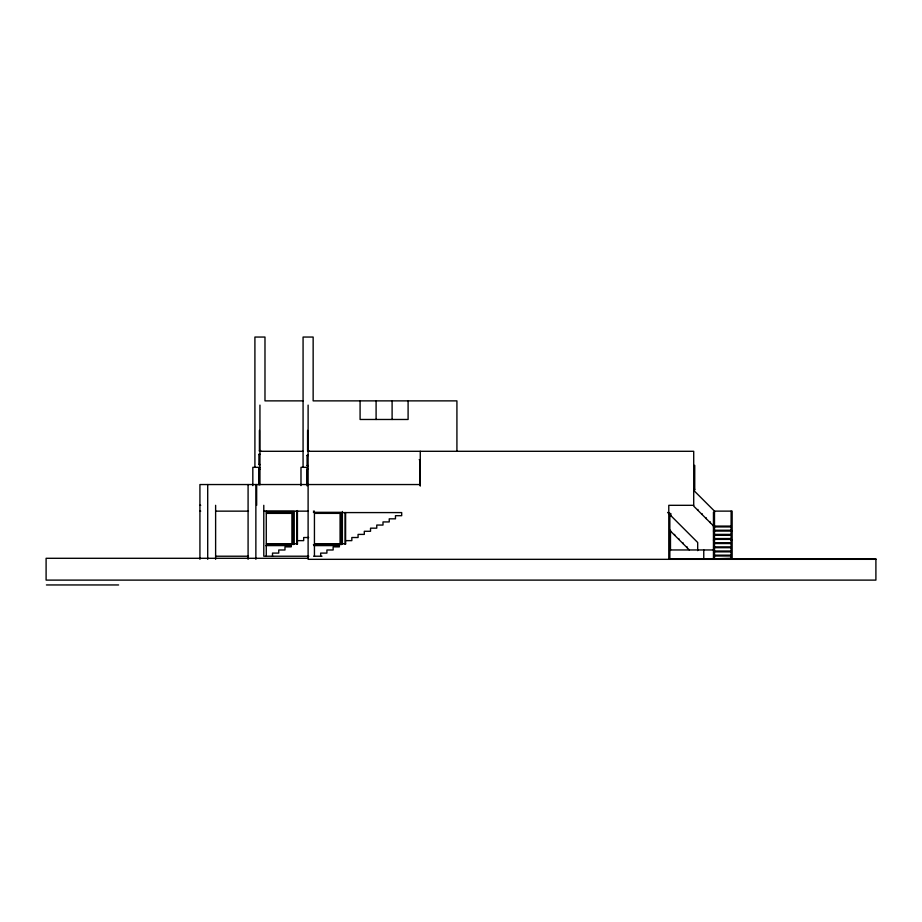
<?xml version="1.0" encoding="UTF-8"?>
<svg xmlns="http://www.w3.org/2000/svg" width="922" height="922" viewBox="0 0 922 922"><rect width="100%" height="100%" fill="white"/><g stroke="black" fill="none" stroke-linecap="round" stroke-linejoin="round"><path stroke-width="1.38" d="M731.111 558.294L714.492 558.801L714.492 511.122L693.713 490.354M303.384 400.874L264.983 400.874L264.983 337.049L254.91 337.049L254.91 467.362M259.416 450.604L260.73 450.604M307.579 450.604L308.905 450.604M303.084 451.296L259.416 451.296L259.416 430.378M259.946 454.2L258.921 454.2L258.921 464.723L259.946 464.723M258.921 454.5L259.946 454.5M308.109 455.284L307.084 455.284L307.084 465.794L308.109 465.794M307.084 455.583L308.109 455.583M420.271 459.675L419.222 459.675L420.271 460.193M258.921 464.423L259.946 464.423M693.713 465.414L694.739 465.414L694.739 489.997L693.713 489.997M307.084 465.506L308.109 465.506M259.946 467.788L258.921 467.788L258.921 484.788M308.109 468.872L307.084 468.872L307.084 485.859M258.921 469.436L259.946 469.436M420.271 484.546L199.924 484.546L199.924 559.331M693.713 489.305L694.739 489.305M199.924 505.314L200.708 505.314M693.713 505.314L668.784 505.314L668.784 559.331M199.924 511.145L200.708 511.145M215.621 511.145L248.502 511.145M263.738 511.145L308.109 511.145M313.388 511.145L314.437 511.145M714.492 511.122L732.149 511.122L732.149 558.778M265.628 511.48L294.222 511.48L294.222 544.164M714.492 512.159L713.455 512.159L713.455 558.778M266.665 512.425L293.069 512.425L293.069 544.648M313.434 512.425L341.232 512.425L341.232 544.648M668.784 513.243L669.833 513.243M266.47 513.37L291.917 513.37L291.917 543.692M314.644 513.37L340.08 513.37L340.08 543.692M668.784 513.623L670.882 513.623L670.882 515.698L669.845 515.698L669.845 559.331M713.455 526.093L731.111 526.093M713.455 526.923L731.111 526.923M714.492 530.242L731.111 530.242M713.455 531.072L732.149 531.072M714.492 534.403L731.111 534.403M714.492 535.233L731.111 535.233M308.651 537.514L303.672 537.514L303.672 540.638L297.437 540.638M714.492 538.552L731.111 538.552M714.492 539.382L731.111 539.382M713.455 540.211L714.492 540.211M731.111 540.211L732.149 540.211M345.6 540.638L351.835 540.638L351.835 537.514L358.07 537.514L358.07 534.403L364.305 534.403L364.305 531.279L370.529 531.279L370.529 528.168L376.764 528.168L376.764 525.056L382.999 525.056L382.999 521.933L389.234 521.933L389.234 518.821L395.469 518.821L395.469 515.698L401.692 515.698L401.692 512.586L314.437 512.586L314.437 556.22M714.492 542.712L731.111 542.712M714.492 543.542L731.111 543.542M266.47 543.692L297.437 543.75M314.644 543.692L345.6 543.75M266.665 544.648L291.675 544.648M313.434 544.648L339.849 544.648M265.628 545.594L291.364 545.594M313.791 545.594L339.527 545.594M714.492 546.861L731.111 546.861M714.492 547.691L731.111 547.691M669.925 549.961L714.135 549.961M714.492 551.022L731.111 551.022M714.492 551.852L731.111 551.852M714.492 555.171L731.111 555.171M714.492 556.001L731.111 556.001M215.621 556.22L248.502 556.22M308.812 556.22L263.784 556.22L263.784 505.314M313.664 556.22L321.997 556.22M308.109 558.294L46.1 558.294L46.1 580.111L875.9 580.111L875.9 558.801L668.784 558.801M875.9 559.331L308.109 559.331L308.109 405.104M46.423 584.951L118.615 584.951M714.492 526.923L693.713 506.143L693.713 451.296L307.579 451.296L307.579 430.378M667.609 512.413L697.689 542.493L697.689 550.653M669.971 530.565L689.299 549.904M731.111 511.122L731.111 558.778M710.332 521.933L710.332 522.762M706.183 517.784L706.183 518.613M703.763 549.961L703.763 559.331M702.022 513.623L702.022 514.453M697.873 509.474L697.873 510.304M687.097 546.861L687.097 547.691M682.948 542.712L682.948 543.542M678.788 538.552L678.788 539.382M674.627 534.403L674.627 535.233M670.478 530.242L670.478 550.48M456.92 451.296L456.92 400.874L313.146 400.874L313.146 337.049L303.073 337.049L303.073 467.362M420.271 451.296L420.271 486.09M419.74 460.193L419.74 484.845M408.1 400.874L408.1 419.475L360.087 419.475L360.087 400.874M392.104 400.874L392.104 419.475M376.095 400.874L376.095 419.475M345.6 512.54L345.6 544.176M345.082 512.943L345.082 544.291M342.385 511.48L342.385 544.164M339.377 543.75L339.377 546.861L333.142 546.861L333.142 549.985L326.907 549.985L326.907 553.096L320.672 553.096L320.672 556.22M307.314 484.546L307.314 467.327L300.987 467.327L300.987 485.617M297.437 544.176L297.437 510.569L296.388 511.099M296.907 511.099L296.907 544.291M291.202 543.75L291.202 546.861L284.979 546.861L284.979 549.985L278.744 549.985L278.744 553.096L272.509 553.096L272.509 556.22M266.274 511.145L266.274 556.22M259.946 405.104L259.946 484.788M259.151 484.546L259.151 467.327L252.824 467.327L252.824 485.617M256.662 484.546L256.662 505.314M255.867 484.546L255.867 559.331M248.087 484.546L248.087 559.331M215.621 505.314L215.621 559.331M207.704 484.546L207.704 559.331"/></g></svg>
